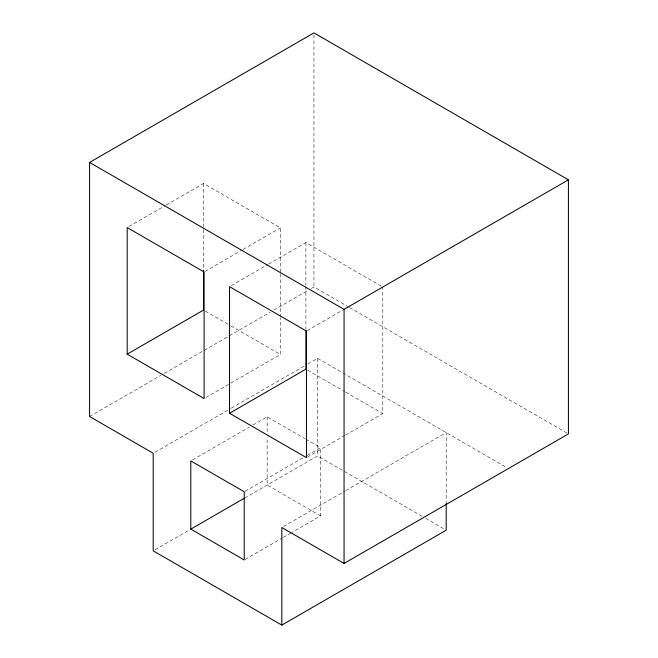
<?xml version="1.0" encoding="UTF-8"?>
<svg xmlns="http://www.w3.org/2000/svg" width="658" height="658" viewBox="0 0 658 658"><rect width="100%" height="100%" fill="white"/><g stroke="black" fill="none" stroke-linecap="round" stroke-linejoin="round"><path stroke-width="0.49" stroke-dasharray="3.29 2.47" d="M128.96 226.541L165.355 205.526M166.244 205.016L203.528 183.492L280.44 227.898L280.44 272.815M204.983 271.458L242.267 249.933M243.156 249.423L280.44 227.898M231.32 285.638L267.716 264.623M268.604 264.113L305.888 242.588L381.911 286.485M89.578 416.514L160.807 375.389M164.368 373.333L228.474 336.328M229.362 335.81L270.315 312.163M273.876 310.107L307.714 290.573M311.275 288.517L313.94 286.978L348.641 307.015M307.344 330.555L342.851 310.058M205.872 397.539L280.44 354.489L280.44 317.74M154.975 452.219L230.497 408.618M231.386 408.108L304.235 366.045M307.788 363.989L317.559 358.347L506.644 467.517M192.58 459.893L249.39 427.091M252.943 425.043L267.148 416.843L304.802 438.582M245.113 491.246L303.7 457.425M307.253 455.369L320.569 447.687L320.569 515.888L292.16 532.289M307.344 457.154L344.627 435.621M345.516 435.111L382.8 413.586L382.8 286.995M154.975 549.808L189.627 529.805M244.71 497.999L317.559 455.936L422.239 516.374M283.606 526.482L344.907 491.09M345.795 490.58L446.198 432.61L446.198 502.465M245.113 559.456L282.397 537.931M283.285 537.413L291.272 532.807M349.538 307.525L568.422 433.902M205.296 311.111L230.045 325.397M230.933 325.907L280.44 354.489M307.656 370.199L344.784 391.642M345.664 392.152L382.8 413.586M305.682 439.092L320.569 447.687M425.792 518.422L444.421 529.18M320.569 515.888L267.148 485.045L267.148 437.2M317.559 358.347L317.559 455.936M313.94 34.948L313.94 286.978M305.888 242.588L305.888 285.465M305.888 286.485L305.888 329.37M280.44 273.835L280.44 316.72M267.148 416.843L267.148 433.129M203.528 183.492L203.528 270.274"/><path stroke-width="0.99" d="M89.578 162.436L313.94 32.9L568.422 179.823L568.422 433.902L344.06 563.437L281.83 527.51L281.83 625.1L153.199 550.836L153.199 453.247L89.578 416.514L89.578 162.436L344.06 309.359L568.422 179.823M127.183 354.16L204.095 398.567L204.095 271.976L127.183 227.569L127.183 354.16L203.528 310.082L203.528 270.274M229.543 413.257L306.455 457.664L306.455 331.073L229.543 286.666L229.543 413.257L305.888 369.179L305.888 330.39M190.804 529.122L244.225 559.966L244.225 491.765L190.804 460.921L190.804 529.122L244.069 498.369M281.83 625.1L446.198 530.208L446.198 503.493M344.06 309.359L344.06 563.437"/></g></svg>
